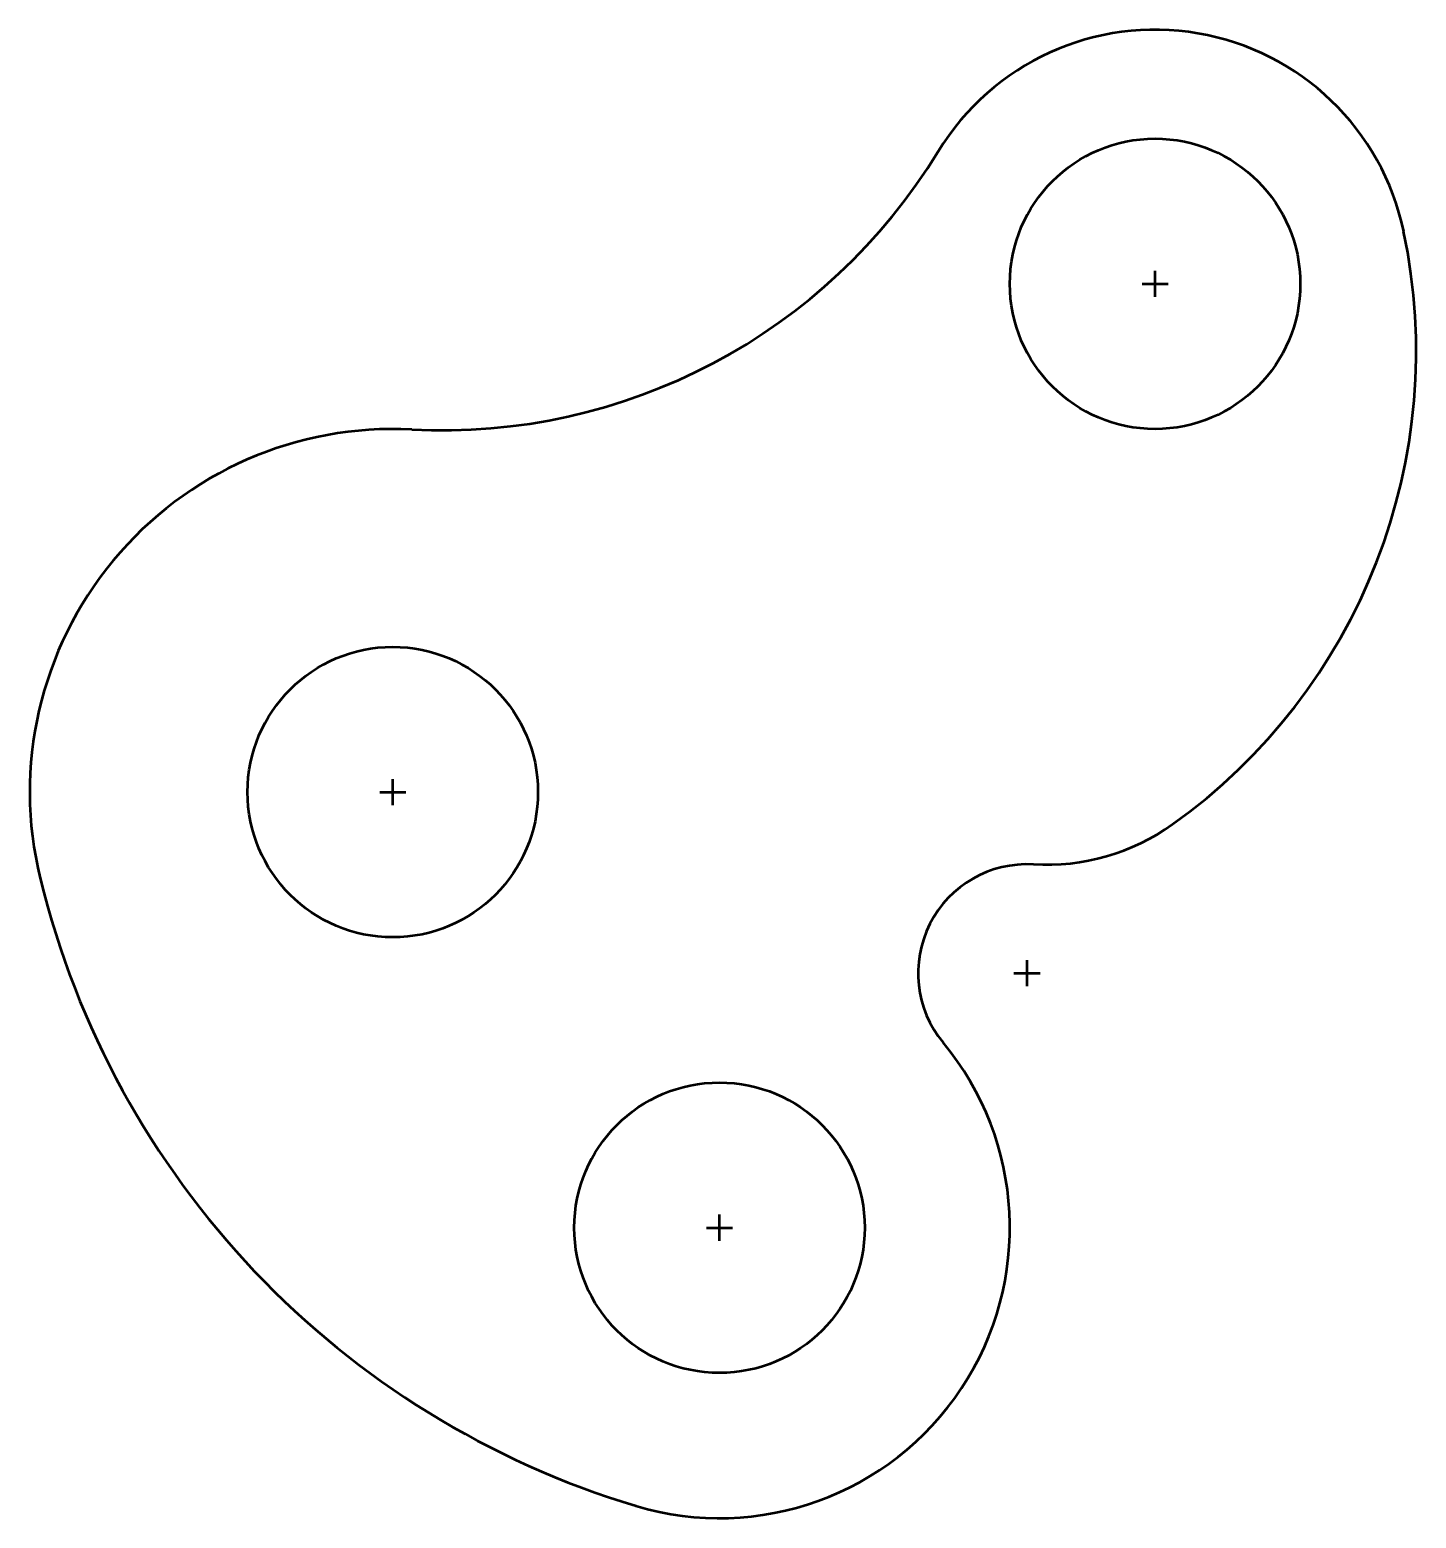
# Model space of a CAD drawing. Header units: inches. Extents: x 98.5 to 108, y 61.2 to 71.5.
import ezdxf

# ---------------------------------------------------------------- set-up
doc = ezdxf.new("R2010")
doc.units = ezdxf.units.IN
doc.header["$MEASUREMENT"] = 0
doc.layers.add('OBJECT', color=7, linetype='Continuous', lineweight=50)

msp = doc.modelspace()

# ---------------------------------------------------------------- linework, layer by layer
at = {"layer": 'OBJECT'}
for p, q in [((106.241, 69.642), (106.241, 69.822)), ((106.151, 69.732), (106.331, 69.732)), ((100.991, 66.142), (100.991, 66.322)), ((100.901, 66.232), (101.081, 66.232)), ((105.269, 64.985), (105.449, 64.985)), ((105.359, 64.895), (105.359, 65.075)), ((103.241, 63.142), (103.241, 63.322)), ((103.151, 63.232), (103.331, 63.232))]:
    msp.add_line(p, q, dxfattribs=at)
for centre in [(106.241, 69.732), (100.991, 66.232), (103.241, 63.232)]:
    msp.add_circle(centre, 1, dxfattribs=at)
for centre, radius, start, end in [((106.241, 69.732), 1.75, 11.9152, 148.6544), ((101.33, 72.723), 4, 267.0083, 328.6544), ((104.039, 69.267), 4, 305.4934, 11.9152), ((100.991, 66.232), 2.5, 87.0083, 193.7375), ((105.491, 67.232), 1.5, 266.6399, 305.4934), ((105.359, 64.985), 0.75, 86.6399, 219.6258), ((104.391, 67.063), 6, 193.7375, 253.2935), ((103.241, 63.232), 2, 253.2935, 39.6258)]:
    msp.add_arc(centre, radius, start, end, dxfattribs=at)

doc.saveas('drawing.dxf')
